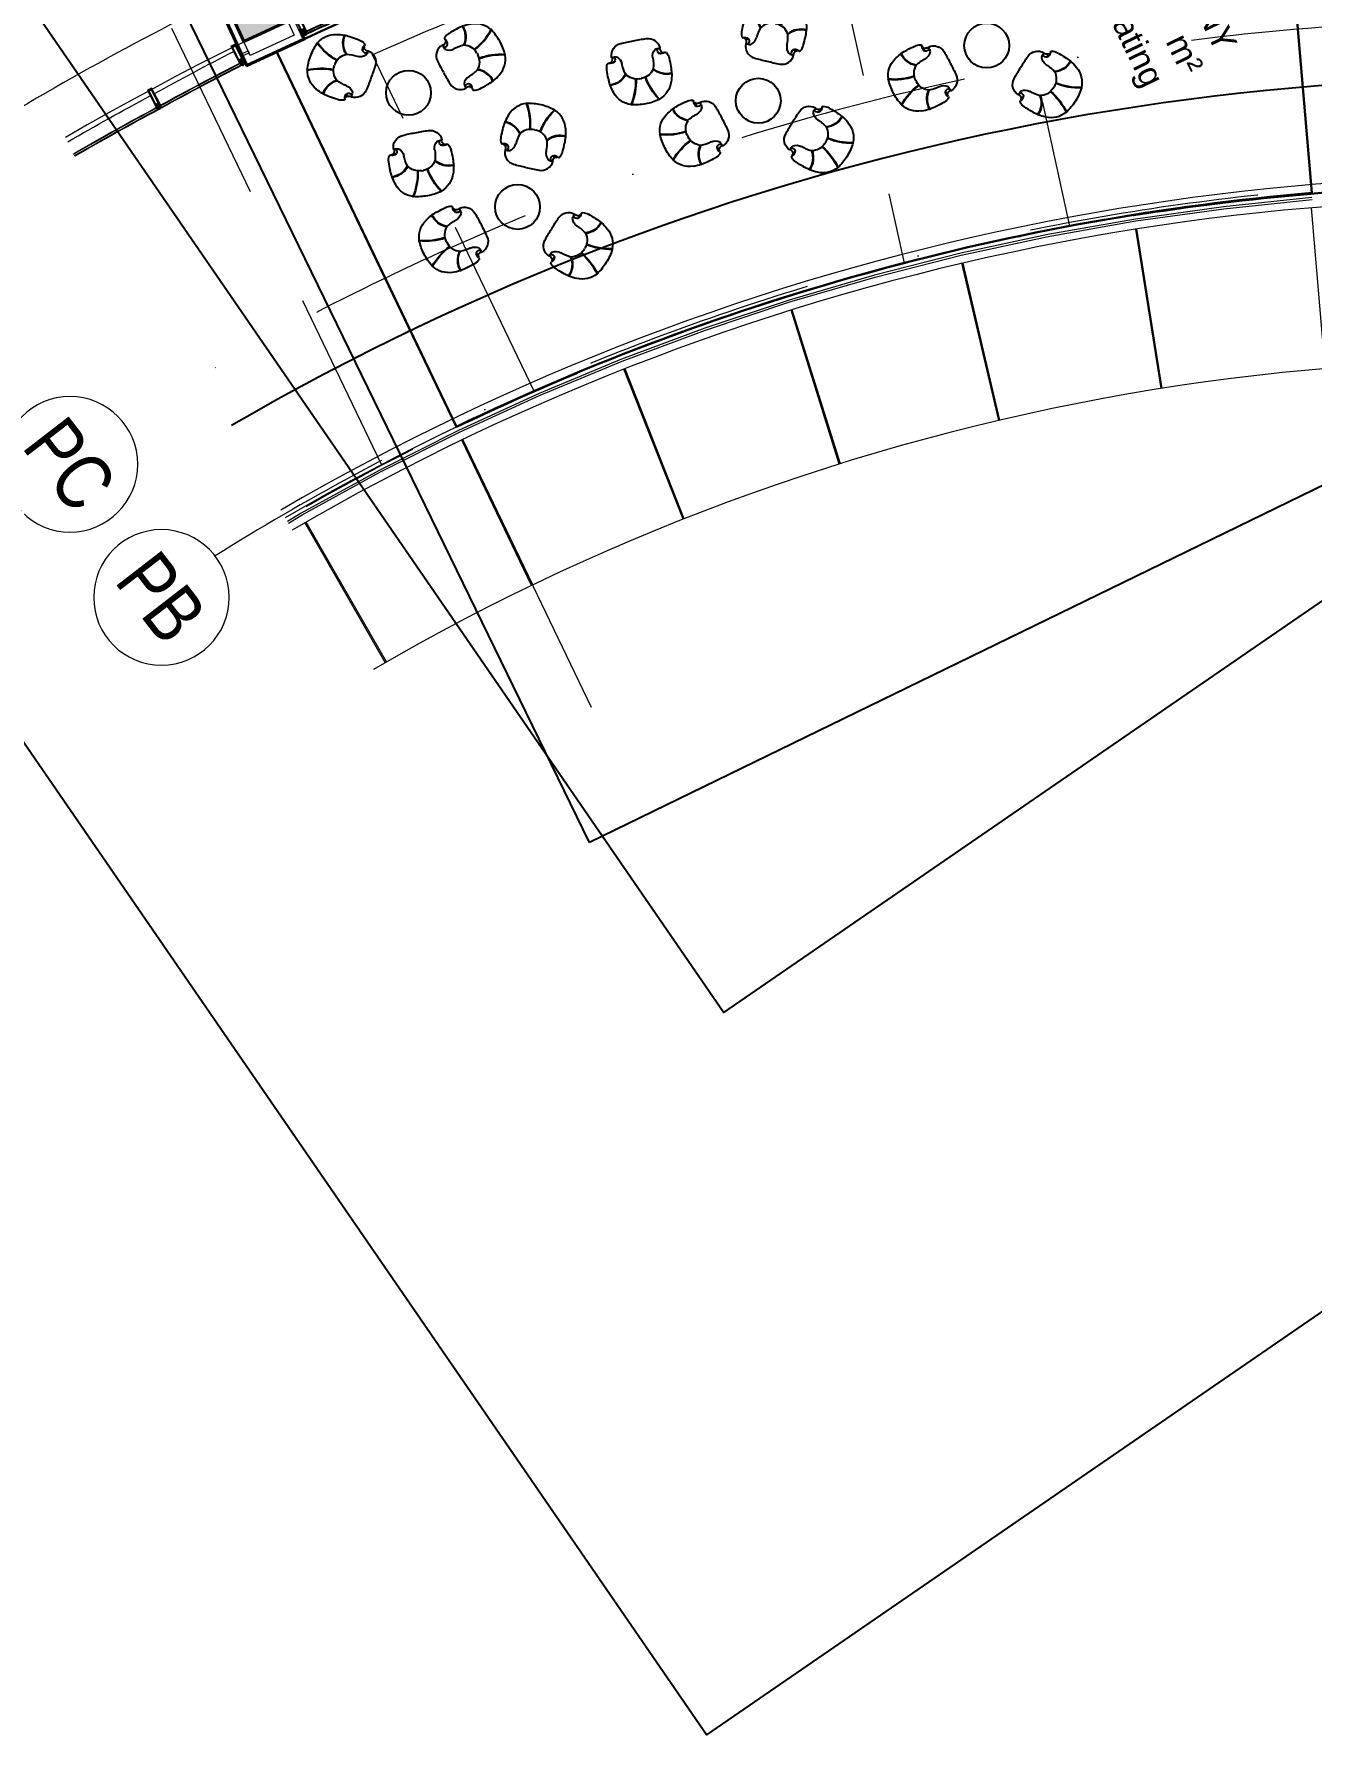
# Model space of a CAD drawing. Header units: millimetres. Extents: x 32582 to 41721, y -247935 to -234947.
# Drawn here: x 34557 to 36141, y -241093 to -238984 of the extents above; entities that cross this region are included whole.
import ezdxf
from ezdxf.enums import TextEntityAlignment as Align

# ---------------------------------------------------------------- set-up
doc = ezdxf.new("R2010")
doc.units = ezdxf.units.MM
doc.header["$LTSCALE"] = 300
doc.header["$MEASUREMENT"] = 0
for name, pattern in [('DGN Style 2', [4.165224, 2.499135, -1.66609]), ('DGN Style 4', [1.902655, 0.950733, -0.475367, 0.001188, -0.475367]), ('TDME_Fave_column_LGM$0$HIDDENX2', [0.75, 0.5, -0.25]), ('TDME_Fave_GRID$0$DGN Style 7', [8.330448, 3.748702, -1.66609, 1.249567, -1.66609])]:
    doc.linetypes.add(name, pattern=pattern)
for name, color, linetype in [('1', 1, 'Continuous'), ('I-FUR-LOOSE', 2, 'Continuous'), ('I-FURNITURE', 2, 'Continuous')]:
    doc.layers.add(name, color=color, linetype=linetype)
for name, color, linetype, lineweight in [('A-_ANOTREV3_--', 2, 'Continuous', 30), ('A-_FNSH----_H-', 8, 'Continuous', 0), ('G-GRID_A', 1, 'DGN Style 4', 0), ('MINORTEXT', 1, 'Continuous', 13), ('STRUCTURES', 3, 'DGN Style 2', 0), ('TDME_Fave_Bldg_Envlp_Zone C_L3$0$A-_CLAD----_E-', 1, 'Continuous', 13), ('TDME_Fave_Bldg_Envlp_Zone C_L3$0$A-_CURTAINWALL', 1, 'Continuous', 18), ('TDME_Fave_Bldg_Envlp_Zone C_L3$0$A-_MULLION', 2, 'Continuous', 18), ('TDME_Fave_Bldg_Envlp_Zone C_L3$0$A-_RALG----_E-', 9, 'Continuous', 0), ('TDME_Fave_Bldg_Envlp_Zone C_L3$0$A-_ROOF----_E-', 3, 'Continuous', 13), ('TDME_Fave_Bldg_Envlp_Zone C_L3$0$A-_WIND----_E-', 4, 'Continuous', 13), ('TDME_Fave_column_L3$0$A-_CONC----_E-', 3, 'Continuous', 40), ('TDME_Fave_column_L3$0$A-_SLABEDGE_E-', 2, 'Continuous', 13), ('TDME_Fave_column_LGM$0$A-_SLABEDGE_E-', 2, 'Continuous', 13), ('TDME_Fave_GRID$0$A-_ANOTGRID_E-', 8, 'TDME_Fave_GRID$0$DGN Style 7', 13)]:
    doc.layers.add(name, color=color, linetype=linetype, lineweight=lineweight)
doc.layers.add('LEASE LINE', color=7, linetype='DGN Style 4', lineweight=30, true_color=0xf60929)
doc.styles.add('MINORTEXT', font='arial.ttf', dxfattribs={"height": 0.36})
doc.styles.add('TDME_Fave_GRID$0$Arial', font='arial.ttf', dxfattribs={"width": 0.8, "height": 2.5})

# ---------------------------------------------------------------- blocks, each defined once
blk = doc.blocks.new('TDME_Fave_Bldg_Envlp_Zone C_L3$0$A-End_Mullion')
at = {"layer": 'TDME_Fave_Bldg_Envlp_Zone C_L3$0$A-_MULLION'}
for p, q in [((-32172, -243472), (-32193, -243472)), ((-32180, -243411), (-32180, -243410)), ((-32180, -243410), (-32169, -243410)), ((-32180, -243464), (-32180, -243411)), ((-32166, -243464), (-32180, -243464)), ((-32169, -243410), (-32168, -243411)), ((-32168, -243411), (-32168, -243412)), ((-32168, -243412), (-32168, -243439))]:
    blk.add_line(p, q, dxfattribs=at)
for points in [[(-32143, -243422), (-32144, -243422), (-32144, -243419), (-32139, -243419), (-32139, -243419), (-32139, -243419), (-32134, -243419), (-32134, -243422), (-32136, -243422), (-32136, -243422), (-32135, -243423), (-32133, -243423), (-32133, -243200), (-32133, -243198), (-32134, -243198), (-32191, -243198), (-32192, -243199), (-32193, -243200), (-32193, -243472)], [(-32190, -243204), (-32136, -243204), (-32136, -243408), (-32137, -243408)], [(-32190, -243408), (-32190, -243204)], [(-32188, -243416), (-32188, -243409), (-32188, -243408), (-32190, -243408), (-32190, -243408)], [(-32187, -243417), (-32188, -243416)], [(-32186, -243417), (-32187, -243417)], [(-32185, -243409), (-32185, -243416), (-32186, -243417)], [(-32184, -243408), (-32185, -243408)], [(-32185, -243408), (-32185, -243409)], [(-32137, -243408), (-32138, -243409), (-32138, -243416), (-32139, -243417), (-32139, -243417), (-32140, -243416), (-32140, -243409), (-32141, -243408), (-32142, -243408), (-32184, -243408)], [(-32168, -243439), (-32166, -243439), (-32165, -243439), (-32165, -243437), (-32165, -243435), (-32165, -243434), (-32165, -243433), (-32165, -243433), (-32165, -243432), (-32165, -243432), (-32165, -243430), (-32165, -243430), (-32164, -243429), (-32164, -243428), (-32163, -243427), (-32162, -243428), (-32161, -243429), (-32161, -243430), (-32161, -243430), (-32161, -243432), (-32161, -243432), (-32160, -243433), (-32161, -243433), (-32161, -243434), (-32161, -243435), (-32161, -243437), (-32161, -243439), (-32160, -243439), (-32158, -243439), (-32158, -243453), (-32158, -243454), (-32159, -243456), (-32159, -243457), (-32159, -243457), (-32158, -243457), (-32158, -243457), (-32158, -243457), (-32158, -243463), (-32159, -243464), (-32160, -243464), (-32160, -243462), (-32159, -243462), (-32159, -243462), (-32159, -243459), (-32159, -243458), (-32162, -243455), (-32163, -243455), (-32163, -243455), (-32166, -243458), (-32167, -243459), (-32167, -243462), (-32166, -243462), (-32165, -243462), (-32166, -243464), (-32166, -243464), (-32168, -243464), (-32168, -243463), (-32168, -243457), (-32167, -243457), (-32167, -243457), (-32167, -243457), (-32167, -243456), (-32168, -243454), (-32168, -243453), (-32168, -243439)], [(-32168, -243439), (-32167, -243439), (-32166, -243439), (-32165, -243438), (-32165, -243437)], [(-32159, -243441), (-32160, -243441), (-32161, -243441), (-32161, -243440), (-32162, -243440), (-32163, -243440), (-32163, -243440), (-32164, -243440), (-32165, -243441), (-32166, -243441), (-32166, -243441), (-32166, -243452), (-32165, -243453), (-32165, -243454), (-32165, -243455), (-32165, -243455), (-32164, -243454), (-32163, -243454), (-32162, -243454), (-32161, -243455), (-32161, -243455), (-32160, -243454), (-32160, -243453), (-32159, -243452), (-32159, -243441)], [(-32165, -243424), (-32165, -243423), (-32164, -243421), (-32163, -243421), (-32162, -243421), (-32161, -243423), (-32161, -243425), (-32160, -243426), (-32161, -243426), (-32161, -243427), (-32160, -243427)], [(-32165, -243425), (-32165, -243424)], [(-32165, -243426), (-32165, -243425), (-32165, -243425)], [(-32165, -243427), (-32165, -243426)], [(-32165, -243426), (-32165, -243426)], [(-32165, -243428), (-32165, -243427)], [(-32165, -243430), (-32165, -243429), (-32165, -243428)], [(-32165, -243428), (-32165, -243428)], [(-32165, -243432), (-32165, -243430), (-32165, -243430)], [(-32165, -243430), (-32165, -243430)], [(-32165, -243433), (-32165, -243432), (-32165, -243432)], [(-32165, -243432), (-32165, -243432)], [(-32165, -243434), (-32165, -243433)], [(-32165, -243435), (-32165, -243434), (-32165, -243434)], [(-32165, -243437), (-32165, -243436), (-32165, -243435)], [(-32165, -243435), (-32165, -243435)], [(-32165, -243437), (-32165, -243437)], [(-32161, -243437), (-32161, -243435), (-32161, -243434), (-32161, -243432), (-32161, -243430), (-32162, -243430), (-32162, -243429), (-32163, -243428), (-32163, -243429), (-32164, -243430), (-32164, -243430), (-32164, -243432), (-32164, -243434), (-32164, -243435), (-32164, -243437), (-32164, -243438), (-32163, -243439), (-32162, -243438), (-32161, -243437)], [(-32160, -243427), (-32161, -243428), (-32161, -243429), (-32160, -243429), (-32161, -243429), (-32161, -243431), (-32160, -243431), (-32161, -243431), (-32161, -243432), (-32160, -243433), (-32161, -243433), (-32161, -243434), (-32160, -243435), (-32161, -243435), (-32161, -243436), (-32160, -243436), (-32161, -243437), (-32161, -243438), (-32160, -243438), (-32159, -243439), (-32158, -243439)], [(-32158, -243412), (-32157, -243410), (-32156, -243410), (-32146, -243410), (-32145, -243411), (-32145, -243423)], [(-32158, -243439), (-32158, -243412)], [(-32158, -243439), (-32158, -243439)], [(-32135, -243423), (-32133, -243423), (-32133, -243432), (-32133, -243433), (-32132, -243434), (-32131, -243435), (-32130, -243435), (-32129, -243435), (-32129, -243435), (-32128, -243435), (-32127, -243436), (-32128, -243436), (-32129, -243436), (-32130, -243436), (-32131, -243436), (-32131, -243436), (-32132, -243435), (-32133, -243435), (-32134, -243435), (-32135, -243434), (-32135, -243434), (-32136, -243434), (-32137, -243435), (-32138, -243436), (-32139, -243436), (-32140, -243436), (-32141, -243435), (-32142, -243435), (-32142, -243433), (-32143, -243433), (-32144, -243433), (-32146, -243436), (-32147, -243436), (-32147, -243436), (-32146, -243434), (-32146, -243433), (-32145, -243433), (-32145, -243432), (-32145, -243432), (-32145, -243423), (-32143, -243423), (-32143, -243423), (-32142, -243423), (-32142, -243423), (-32142, -243421), (-32143, -243421), (-32143, -243421), (-32143, -243421), (-32142, -243420), (-32141, -243419), (-32140, -243420), (-32138, -243420), (-32137, -243419), (-32136, -243420), (-32135, -243421), (-32135, -243421), (-32135, -243421), (-32136, -243421), (-32136, -243423), (-32136, -243423), (-32135, -243423), (-32135, -243423)], [(-32145, -243423), (-32145, -243423), (-32143, -243423), (-32143, -243422)], [(-32143, -243422), (-32143, -243422)], [(-32139, -243447), (-32138, -243447)], [(-32139, -243447), (-32138, -243447)], [(-32139, -243447), (-32139, -243447)], [(-32139, -243460), (-32138, -243460)], [(-32139, -243460), (-32138, -243460)], [(-32139, -243460), (-32139, -243460)]]:
    blk.add_lwpolyline(points, dxfattribs=at)
for points in [[(-32182, -243397), (-32182, -243211, -0.414214), (-32181, -243210), (-32138, -243210), (-32138, -243205), (-32181, -243205, 0.414214), (-32187, -243211), (-32187, -243397, 0.414214), (-32181, -243403), (-32138, -243403), (-32138, -243398), (-32181, -243398, -0.414214)], [(-32181, -243211), (-32144, -243211, -0.414214), (-32138, -243217), (-32138, -243391, -0.414214), (-32144, -243397), (-32181, -243397), (-32181, -243392), (-32144, -243392, 0.414214), (-32143, -243391), (-32143, -243217, 0.414214), (-32144, -243216), (-32181, -243216)], [(-32148, -243444), (-32138, -243444), (-32138, -243464), (-32148, -243464, 0.05)]]:
    blk.add_lwpolyline(points, format="xyb", close=True, dxfattribs=at)
blk.add_lwpolyline([(-32138, -243463, -0.414214), (-32138, -243463), (-32143, -243463, -0.362233), (-32143, -243463, 0.212538), (-32144, -243461, -0.260236), (-32144, -243461), (-32144, -243446, -0.260236), (-32144, -243446, 0.212538), (-32143, -243444, -0.362233), (-32143, -243444), (-32138, -243444, -0.414214), (-32138, -243444)], format="xyb", dxfattribs=at)
blk.add_circle((-32163, -243472), 8.75, dxfattribs=at)
blk = doc.blocks.new('TDME_Fave_Bldg_Envlp_Zone C_L3$0$A-Cen-Mullion')
at = {"layer": 'TDME_Fave_Bldg_Envlp_Zone C_L3$0$A-_MULLION'}
h = blk.add_hatch(dxfattribs=at)
h.set_pattern_fill('DOTS', color=256, scale=10, angle=90, style=0)
h.set_pattern_definition([(90, (-41702.71323, -245354.2657), (-0.625, 0.3125), [0, -0.625])])
edge = h.paths.add_edge_path()
edge.add_arc((-30255, -243348), 2184, 182.9184, 183.05, ccw=False)
edge.add_line((-32435, -243459), (-32436, -243460))
edge.add_arc((-32444, -243452), 11, 269.1214, 313.0323, ccw=False)
edge.add_line((-32444, -243463), (-32447, -243463))
edge.add_line((-32447, -243463), (-32451, -243463))
edge.add_arc((-32451, -243452), 11, 231.0518, 270.5639, ccw=False)
edge.add_line((-32458, -243460), (-32459, -243459))
edge.add_arc((-21919, -244034), 10556, 176.8779, 176.9051)
edge.add_line((-32459, -243464), (-32460, -243472))
edge.add_arc((-32447, -243261), 211, 266.6553, 273.437)
edge.add_line((-32435, -243472), (-32435, -243464))
for p, q in [((-32473, -243463), (-32478, -243463)), ((-32472, -243444), (-32477, -243444)), ((-32474, -243462), (-32476, -243462)), ((-32473, -243445), (-32475, -243445)), ((-32472, -243447), (-32473, -243460)), ((-32422, -243406), (-32472, -243404)), ((-32472, -243406), (-32422, -243404)), ((-32471, -243461), (-32470, -243446)), ((-32470, -243446), (-32471, -243461)), ((-32471, -243450), (-32459, -243450)), ((-32471, -243451), (-32459, -243451)), ((-32471, -243457), (-32459, -243457)), ((-32471, -243458), (-32459, -243458)), ((-32462, -243452), (-32452, -243452)), ((-32452, -243455), (-32462, -243455)), ((-32460, -243472), (-32459, -243464)), ((-32459, -243451), (-32459, -243450)), ((-32459, -243458), (-32459, -243457)), ((-32449, -243452), (-32453, -243455)), ((-32442, -243455), (-32453, -243455)), ((-32453, -243456), (-32453, -243455)), ((-32442, -243456), (-32453, -243456)), ((-32452, -243448), (-32442, -243440)), ((-32452, -243440), (-32442, -243448)), ((-32452, -243448), (-32450, -243448)), ((-32452, -243448), (-32450, -243448)), ((-32452, -243461), (-32452, -243449)), ((-32452, -243452), (-32452, -243449)), ((-32450, -243453), (-32452, -243456)), ((-32450, -243453), (-32452, -243456)), ((-32452, -243461), (-32452, -243455)), ((-32452, -243456), (-32442, -243456)), ((-32442, -243456), (-32452, -243456)), ((-32450, -243461), (-32452, -243461)), ((-32450, -243461), (-32452, -243461)), ((-32450, -243453), (-32450, -243448)), ((-32450, -243453), (-32450, -243448)), ((-32444, -243453), (-32450, -243453)), ((-32450, -243453), (-32444, -243453)), ((-32450, -243460), (-32450, -243456)), ((-32450, -243460), (-32450, -243456)), ((-32449, -243460), (-32450, -243460)), ((-32449, -243460), (-32450, -243460)), ((-32450, -243461), (-32449, -243461)), ((-32450, -243461), (-32449, -243461)), ((-32449, -243452), (-32449, -243428)), ((-32449, -243443), (-32446, -243443)), ((-32446, -243443), (-32449, -243443)), ((-32449, -243448), (-32449, -243444)), ((-32449, -243444), (-32449, -243448)), ((-32445, -243452), (-32449, -243452)), ((-32449, -243461), (-32449, -243460)), ((-32449, -243461), (-32449, -243460)), ((-32447, -243458), (-32447, -243421)), ((-32445, -243452), (-32445, -243428)), ((-32445, -243444), (-32445, -243448)), ((-32445, -243448), (-32445, -243444)), ((-32443, -243448), (-32445, -243448)), ((-32443, -243448), (-32445, -243448)), ((-32445, -243452), (-32442, -243455)), ((-32445, -243460), (-32444, -243460)), ((-32445, -243461), (-32445, -243460)), ((-32445, -243460), (-32444, -243460)), ((-32445, -243461), (-32445, -243460)), ((-32445, -243461), (-32443, -243461)), ((-32445, -243461), (-32445, -243461)), ((-32445, -243461), (-32443, -243461)), ((-32445, -243461), (-32445, -243461)), ((-32444, -243453), (-32444, -243448)), ((-32444, -243453), (-32444, -243448)), ((-32444, -243453), (-32442, -243456)), ((-32444, -243453), (-32442, -243456)), ((-32444, -243460), (-32444, -243456)), ((-32444, -243460), (-32444, -243456)), ((-32442, -243452), (-32442, -243449)), ((-32442, -243461), (-32442, -243449)), ((-32433, -243452), (-32442, -243452)), ((-32442, -243461), (-32442, -243455)), ((-32442, -243455), (-32433, -243455)), ((-32442, -243456), (-32442, -243455)), ((-32424, -243450), (-32436, -243450)), ((-32436, -243451), (-32436, -243450)), ((-32424, -243451), (-32436, -243451)), ((-32424, -243457), (-32435, -243457)), ((-32435, -243458), (-32435, -243457)), ((-32423, -243458), (-32435, -243458)), ((-32435, -243472), (-32435, -243464)), ((-32423, -243461), (-32424, -243446)), ((-32424, -243446), (-32423, -243461)), ((-32423, -243444), (-32418, -243444)), ((-32423, -243447), (-32422, -243460)), ((-32421, -243445), (-32419, -243445)), ((-32421, -243462), (-32418, -243462)), ((-32421, -243463), (-32417, -243463))]:
    blk.add_line(p, q, dxfattribs=at)
for points in [[(-32427, -243422), (-32428, -243422), (-32428, -243419), (-32424, -243419), (-32423, -243419), (-32423, -243419), (-32419, -243419), (-32419, -243422), (-32420, -243422), (-32420, -243422), (-32419, -243423), (-32417, -243423), (-32417, -243200), (-32418, -243198), (-32419, -243198), (-32476, -243198), (-32477, -243199), (-32477, -243200), (-32477, -243423)], [(-32474, -243408), (-32474, -243204)], [(-32474, -243204), (-32420, -243204), (-32420, -243408), (-32422, -243408)], [(-32478, -243463), (-32477, -243443)], [(-32477, -243423), (-32475, -243423)], [(-32476, -243422), (-32476, -243419), (-32471, -243419)], [(-32475, -243423), (-32475, -243422), (-32475, -243422), (-32476, -243422)], [(-32476, -243462), (-32475, -243445)], [(-32472, -243416), (-32472, -243409), (-32473, -243408), (-32474, -243408), (-32474, -243408)], [(-32472, -243417), (-32472, -243416)], [(-32471, -243417), (-32472, -243417)], [(-32470, -243409), (-32470, -243416), (-32471, -243417)], [(-32471, -243419), (-32471, -243419), (-32471, -243419), (-32466, -243419)], [(-32469, -243408), (-32470, -243409)], [(-32468, -243408), (-32469, -243408)], [(-32422, -243408), (-32422, -243409), (-32422, -243416), (-32423, -243417), (-32424, -243417), (-32425, -243416), (-32425, -243409), (-32425, -243408), (-32426, -243408), (-32468, -243408)], [(-32466, -243419), (-32466, -243422), (-32468, -243422)], [(-32468, -243422), (-32468, -243422), (-32467, -243423), (-32465, -243423)], [(-32465, -243423), (-32465, -243423), (-32465, -243411), (-32464, -243410), (-32454, -243410), (-32453, -243411), (-32452, -243412), (-32452, -243440)], [(-32452, -243440), (-32452, -243440), (-32451, -243440), (-32450, -243439), (-32450, -243438)], [(-32450, -243426), (-32449, -243425)], [(-32449, -243427), (-32449, -243426), (-32450, -243426)], [(-32449, -243428), (-32450, -243427)], [(-32450, -243427), (-32449, -243427)], [(-32449, -243431), (-32449, -243429), (-32450, -243429)], [(-32450, -243429), (-32449, -243429)], [(-32449, -243432), (-32449, -243431), (-32450, -243431)], [(-32450, -243431), (-32449, -243431)], [(-32450, -243433), (-32449, -243432)], [(-32449, -243434), (-32449, -243433), (-32450, -243433)], [(-32450, -243435), (-32449, -243434)], [(-32449, -243436), (-32449, -243435), (-32450, -243435)], [(-32449, -243438), (-32449, -243437), (-32450, -243436)], [(-32450, -243436), (-32449, -243436)], [(-32450, -243438), (-32449, -243438)], [(-32449, -243425), (-32449, -243424), (-32448, -243422), (-32447, -243422), (-32446, -243422), (-32445, -243424), (-32445, -243426), (-32445, -243426), (-32445, -243427), (-32445, -243428), (-32445, -243428)], [(-32449, -243429), (-32449, -243428)], [(-32445, -243428), (-32445, -243429), (-32445, -243430), (-32445, -243430), (-32445, -243430), (-32445, -243432), (-32445, -243432), (-32445, -243432), (-32445, -243433), (-32445, -243434), (-32445, -243434), (-32445, -243435), (-32445, -243435), (-32445, -243436), (-32445, -243437), (-32445, -243437), (-32445, -243438), (-32445, -243439), (-32445, -243439), (-32444, -243440), (-32443, -243440)], [(-32443, -243440), (-32442, -243440)], [(-32442, -243412), (-32442, -243410), (-32441, -243410), (-32430, -243410), (-32430, -243411), (-32430, -243423)], [(-32442, -243440), (-32442, -243412)], [(-32430, -243423), (-32429, -243423), (-32428, -243423), (-32427, -243422)], [(-32427, -243422), (-32427, -243422)], [(-32418, -243462), (-32419, -243445)], [(-32417, -243463), (-32418, -243443)]]:
    blk.add_lwpolyline(points, dxfattribs=at)
for points in [[(-32422, -243216), (-32472, -243216), (-32472, -243208), (-32422, -243208)], [(-32470, -243396), (-32464, -243396), (-32464, -243216), (-32470, -243216)], [(-32424, -243396), (-32430, -243396), (-32430, -243216), (-32424, -243216)], [(-32422, -243404), (-32472, -243404), (-32472, -243396), (-32422, -243396)], [(-32422, -243406), (-32472, -243406), (-32472, -243404), (-32422, -243404)], [(-32452, -243448), (-32442, -243448), (-32442, -243440), (-32452, -243440)]]:
    blk.add_lwpolyline(points, close=True, dxfattribs=at)
for points in [[(-32477, -243430, -0.27921), (-32480, -243434, 0.611383), (-32480, -243434, 0.285957), (-32475, -243432, -0.453312), (-32475, -243432, 0.272612), (-32472, -243434, 0.207627), (-32469, -243433, -0.464111), (-32468, -243433, 0.250578), (-32460, -243436, 0.414421), (-32461, -243436, -0.314614), (-32465, -243431), (-32465, -243423), (-32467, -243423), (-32467, -243423, -0.493119), (-32468, -243423), (-32468, -243421), (-32467, -243421), (-32467, -243421), (-32468, -243420), (-32469, -243419), (-32473, -243419), (-32474, -243420), (-32475, -243421), (-32475, -243421), (-32474, -243421), (-32474, -243423, -0.493119), (-32475, -243423), (-32475, -243423), (-32477, -243423), (-32477, -243430)], [(-32417, -243430, 0.27921), (-32415, -243434, -0.611383), (-32415, -243434, -0.285957), (-32419, -243432, 0.453312), (-32420, -243432, -0.272612), (-32423, -243434, -0.207627), (-32426, -243433, 0.464111), (-32427, -243433, -0.250578), (-32434, -243436, -0.414421), (-32434, -243436, 0.314614), (-32430, -243431), (-32430, -243423), (-32428, -243423), (-32427, -243423, 0.493119), (-32427, -243423), (-32427, -243421), (-32428, -243421), (-32428, -243421), (-32426, -243420), (-32426, -243419), (-32421, -243419), (-32421, -243420), (-32419, -243421), (-32419, -243421), (-32420, -243421), (-32420, -243423, 0.493119), (-32420, -243423), (-32419, -243423), (-32417, -243423), (-32417, -243430)]]:
    blk.add_lwpolyline(points, format="xyb", dxfattribs=at)
for points in [[(-32470, -243420, -0.414214), (-32469, -243421), (-32469, -243423, -0.414214), (-32470, -243423), (-32473, -243423, -0.414214), (-32473, -243423), (-32473, -243421, -0.414214), (-32473, -243420)], [(-32425, -243420, 0.414214), (-32425, -243421), (-32425, -243423, 0.414214), (-32425, -243423), (-32422, -243423, 0.414214), (-32421, -243423), (-32421, -243421, 0.414214), (-32422, -243420)]]:
    blk.add_lwpolyline(points, format="xyb", close=True, dxfattribs=at)
for points, elevation in [([(-32435, -243464, -0.000574), (-32435, -243459), (-32436, -243460, -0.193977), (-32444, -243463), (-32447, -243463), (-32451, -243463, -0.174133), (-32458, -243460), (-32459, -243459, 0.000119), (-32459, -243464), (-32460, -243472, 0.029599), (-32435, -243472)], 0), ([(-32448, -243458), (-32448, -243460, 0.414214), (-32447, -243461, 0.414214), (-32446, -243460), (-32446, -243458), (-32446, -243458, 0.414214), (-32447, -243457, 0.414214)], 3)]:
    blk.add_lwpolyline(points, format="xyb", close=True, dxfattribs=dict(at, elevation=elevation))
at = {"layer": 'TDME_Fave_Bldg_Envlp_Zone C_L3$0$A-_MULLION', "elevation": 3}
for points in [[(-32447, -243456, 0.311483), (-32449, -243457), (-32450, -243459), (-32449, -243459), (-32449, -243461), (-32451, -243461), (-32451, -243461, -0.195137), (-32459, -243459), (-32459, -243459, 0.559545), (-32459, -243459), (-32459, -243459, 0.221324), (-32451, -243463), (-32451, -243463), (-32447, -243463)], [(-32447, -243463), (-32444, -243463, 0.221324), (-32435, -243459, 0.559545), (-32435, -243459, -0.195137), (-32444, -243461), (-32445, -243461), (-32445, -243459), (-32445, -243459), (-32446, -243457, 0.311483), (-32447, -243456)]]:
    blk.add_lwpolyline(points, format="xyb", dxfattribs=at)
at = {"layer": 'TDME_Fave_Bldg_Envlp_Zone C_L3$0$A-_MULLION', "elevation": 1}
for points in [[(-32442, -243440), (-32444, -243440), (-32445, -243439), (-32445, -243438), (-32445, -243436), (-32445, -243435), (-32445, -243434), (-32445, -243434), (-32445, -243433), (-32445, -243433), (-32445, -243431), (-32445, -243431), (-32446, -243430), (-32446, -243429), (-32447, -243428), (-32448, -243429), (-32449, -243430), (-32449, -243431), (-32449, -243431), (-32449, -243433), (-32449, -243433), (-32450, -243434), (-32449, -243434), (-32449, -243435), (-32449, -243436), (-32449, -243438), (-32450, -243440), (-32450, -243440), (-32452, -243440), (-32452, -243450), (-32452, -243451), (-32451, -243453), (-32451, -243454), (-32451, -243454), (-32452, -243454), (-32452, -243454), (-32452, -243454), (-32452, -243460), (-32451, -243461), (-32450, -243461), (-32450, -243459), (-32451, -243459), (-32451, -243459), (-32451, -243456), (-32451, -243455), (-32448, -243452), (-32447, -243452), (-32447, -243452), (-32444, -243455), (-32444, -243456), (-32444, -243459), (-32444, -243459), (-32445, -243459), (-32444, -243461), (-32444, -243461), (-32443, -243461), (-32442, -243460), (-32442, -243454), (-32443, -243454), (-32443, -243454), (-32443, -243454), (-32443, -243453), (-32442, -243451), (-32442, -243450), (-32442, -243440)], [(-32451, -243442), (-32450, -243442), (-32449, -243442), (-32449, -243441), (-32448, -243441), (-32447, -243441), (-32447, -243441), (-32446, -243441), (-32445, -243442), (-32444, -243442), (-32444, -243442), (-32444, -243449), (-32445, -243450), (-32445, -243451), (-32445, -243452), (-32445, -243452), (-32446, -243451), (-32447, -243451), (-32448, -243451), (-32449, -243452), (-32450, -243452), (-32450, -243451), (-32450, -243450), (-32451, -243449), (-32451, -243442)]]:
    blk.add_lwpolyline(points, dxfattribs=at)
blk.add_lwpolyline([(-32449, -243438), (-32449, -243436), (-32449, -243435), (-32449, -243433), (-32449, -243431), (-32448, -243431), (-32448, -243430), (-32447, -243429), (-32447, -243430), (-32446, -243431), (-32446, -243431), (-32446, -243433), (-32446, -243435), (-32446, -243436), (-32446, -243438), (-32446, -243439), (-32447, -243440), (-32448, -243439)], close=True, dxfattribs=at)
at = {"layer": 'TDME_Fave_Bldg_Envlp_Zone C_L3$0$A-_MULLION'}
for centre in [(-32471, -243428), (-32423, -243428)]:
    blk.add_circle(centre, 2.75, dxfattribs=at)
for centre, radius, start, end in [((-32478, -243463), 0.2, 177.0059, 267.0059), ((-32477, -243444), 0.2, 87.0059, 177.0059), ((-32470, -243464), 4.5, 128.4627, 152.3815), ((-32469, -243444), 4.5, 201.6303, 225.5491), ((-32470, -243464), 3, 118.6583, 166.6542), ((-32473, -243463), 0.2, 267.0059, 346.6542), ((-32469, -243444), 3, 187.3576, 235.3535), ((-32472, -243444), 0.2, 7.3576, 87.0059), ((-32471, -243461), 0.2, 298.6583, 357.0059), ((-32471, -243446), 0.2, 357.0059, 55.3535), ((-32464, -243454), 2.5, 36.8699, 323.1301), ((-32442, -243462), 17.4, 167.0737, 186.9381), ((-32452, -243449), 0.5, 90, 180), ((-32452, -243449), 0.5, 90, 180), ((-32452, -243461), 0.5, 180, 270), ((-32452, -243461), 0.5, 180, 270), ((-32450, -243448), 0.5, 270, 360), ((-32450, -243448), 0.5, 270, 0), ((-32444, -243428), 4.79, 126.104, 180), ((-32449, -243444), 0.5, 90, 180), ((-32449, -243444), 0.5, 90, 180), ((-32450, -243428), 4.79, 0, 53.896), ((-32446, -243444), 0.5, 360, 90), ((-32446, -243444), 0.5, 0, 90), ((-32445, -243448), 0.5, 180, 270), ((-32445, -243448), 0.5, 180, 270), ((-32443, -243449), 0.5, 360, 90), ((-32443, -243449), 0.5, 0, 90), ((-32443, -243461), 0.5, 270, 360), ((-32443, -243461), 0.5, 270, 0), ((-32452, -243462), 17.4, 353.0619, 12.9263), ((-32431, -243454), 2.5, 216.8699, 143.1301), ((-32426, -243444), 3, 304.6465, 352.6424), ((-32424, -243446), 0.2, 124.6465, 182.9941), ((-32423, -243444), 0.2, 92.9941, 172.6424), ((-32426, -243444), 4.5, 314.4509, 338.3697), ((-32425, -243464), 3, 13.3458, 61.3417), ((-32423, -243461), 0.2, 182.9941, 241.3417), ((-32425, -243464), 4.5, 27.6185, 51.5373), ((-32422, -243463), 0.2, 193.3458, 272.9941), ((-32418, -243444), 0.2, 2.9941, 92.9941), ((-32417, -243463), 0.2, 272.9941, 2.9941)]:
    blk.add_arc(centre, radius, start, end, dxfattribs=at)
blk.add_open_spline([(-32445, -243425), (-32445, -243425), (-32446, -243426), (-32448, -243426), (-32449, -243426), (-32450, -243426)], degree=3, knots=[1.120381, 1.120381, 1.120381, 1.120381, 1.149335, 4.287911, 5.517478, 5.517478, 5.517478, 5.517478], dxfattribs=at)
for points in [[(-32449, -243426), (-32449, -243426), (-32449, -243426), (-32450, -243426)], [(-32449, -243428), (-32449, -243428), (-32450, -243428), (-32450, -243428)], [(-32449, -243430), (-32449, -243430), (-32450, -243430), (-32450, -243429)], [(-32449, -243431), (-32449, -243431), (-32450, -243431), (-32450, -243431)], [(-32449, -243433), (-32449, -243433), (-32450, -243433), (-32450, -243433)], [(-32449, -243435), (-32449, -243435), (-32450, -243435), (-32450, -243435)], [(-32449, -243437), (-32449, -243437), (-32450, -243437), (-32450, -243437)], [(-32449, -243439), (-32449, -243439), (-32450, -243439), (-32450, -243439)], [(-32449, -243441), (-32449, -243440), (-32450, -243440), (-32450, -243440)], [(-32449, -243442), (-32449, -243442), (-32450, -243442), (-32450, -243442)], [(-32449, -243444), (-32449, -243444), (-32450, -243444), (-32450, -243444)], [(-32449, -243446), (-32449, -243446), (-32450, -243446), (-32450, -243446)], [(-32449, -243448), (-32449, -243448), (-32450, -243448), (-32450, -243448)], [(-32449, -243450), (-32449, -243450), (-32450, -243449), (-32450, -243449)], [(-32449, -243451), (-32449, -243451), (-32450, -243451), (-32450, -243451)], [(-32445, -243425), (-32445, -243425), (-32446, -243425), (-32446, -243425)], [(-32445, -243427), (-32445, -243427), (-32445, -243427), (-32445, -243426)], [(-32444, -243429), (-32445, -243428), (-32445, -243428), (-32445, -243428)], [(-32444, -243430), (-32445, -243430), (-32445, -243430), (-32445, -243430)], [(-32444, -243432), (-32445, -243432), (-32445, -243432), (-32445, -243432)], [(-32444, -243434), (-32445, -243434), (-32445, -243434), (-32445, -243434)], [(-32444, -243436), (-32445, -243436), (-32445, -243436), (-32445, -243436)], [(-32444, -243438), (-32445, -243438), (-32445, -243437), (-32445, -243437)], [(-32444, -243439), (-32445, -243439), (-32445, -243439), (-32445, -243439)], [(-32444, -243441), (-32445, -243441), (-32445, -243441), (-32445, -243441)], [(-32444, -243443), (-32445, -243443), (-32445, -243443), (-32445, -243443)], [(-32444, -243445), (-32445, -243445), (-32445, -243445), (-32445, -243445)], [(-32444, -243447), (-32445, -243447), (-32445, -243447), (-32445, -243446)], [(-32444, -243448), (-32445, -243448), (-32445, -243448), (-32445, -243448)], [(-32444, -243450), (-32445, -243450), (-32445, -243450), (-32445, -243450)], [(-32444, -243452), (-32445, -243452), (-32445, -243452), (-32445, -243452)], [(-32444, -243452), (-32445, -243452), (-32445, -243452), (-32445, -243452)]]:
    blk.add_open_spline(points, degree=3, dxfattribs=at)
for points in [[(-32445, -243427), (-32446, -243427), (-32449, -243427), (-32450, -243428)], [(-32444, -243429), (-32446, -243429), (-32449, -243429), (-32450, -243429)], [(-32444, -243430), (-32446, -243431), (-32449, -243431), (-32450, -243431)], [(-32444, -243432), (-32446, -243432), (-32449, -243433), (-32450, -243433)], [(-32444, -243434), (-32446, -243434), (-32449, -243435), (-32450, -243435)], [(-32444, -243436), (-32446, -243436), (-32449, -243436), (-32450, -243437)], [(-32444, -243438), (-32446, -243438), (-32449, -243438), (-32450, -243439)], [(-32444, -243439), (-32446, -243440), (-32449, -243440), (-32450, -243440)], [(-32444, -243441), (-32446, -243441), (-32449, -243442), (-32450, -243442)], [(-32444, -243443), (-32446, -243443), (-32449, -243444), (-32450, -243444)], [(-32444, -243445), (-32446, -243445), (-32449, -243445), (-32450, -243446)], [(-32444, -243447), (-32446, -243447), (-32449, -243447), (-32450, -243448)], [(-32444, -243448), (-32446, -243449), (-32449, -243449), (-32450, -243449)], [(-32444, -243450), (-32446, -243451), (-32449, -243451), (-32450, -243451)]]:
    blk.add_spline(points, degree=3, dxfattribs=at)
blk = doc.blocks.new('TDME_Fave_Bldg_Envlp_Zone C_L3$0$A-curtainwall-L1-1')
at = {"layer": 'TDME_Fave_Bldg_Envlp_Zone C_L3$0$A-_CURTAINWALL'}
blk.add_line((1159, -20, 0), (-1183, 24, 0), dxfattribs=at)
at = {"layer": 'TDME_Fave_Bldg_Envlp_Zone C_L3$0$A-_CURTAINWALL', "elevation": 0}
for points in [[(-3683, 84, 0.008112), (-4837, -32)], [(-2466, 165, 0.008112), (-3623, 89)], [(-1246, 204, 0.008111), (-2406, 168)], [(1166, 160, 0.01645), (-1186, 205)], [(-6107, -203, 0.008113), (-7251, -397)], [(-4897, -39, 0.008115), (-6047, -194)], [(-7310, -408, 0.008113), (-8446, -642)], [(-8505, -655, 0.008118), (-9634, -927)], [(-9692, -942, 0.008011), (-10796, -1248)]]:
    blk.add_lwpolyline(points, format="xyb", dxfattribs=at)
for points in [[(-2444, -6), (-2445, 2, 0.008291), (-3623, -75), (-3622, -83, -0.008291)], [(-1231, 33), (-1231, 41, 0.008291), (-2411, 4), (-2410, -4, -0.008291)], [(-1230, 5), (-1230, 13, 0.008291), (-2409, -24), (-2409, -32, -0.008291)], [(-4864, -208), (-4865, -200, 0.008291), (-6035, -358), (-6034, -366, -0.008291)], [(-3656, -86), (-3656, -78, 0.008291), (-4831, -196), (-4830, -204, -0.008291)], [(-3653, -114), (-3654, -106, 0.008291), (-4828, -224), (-4827, -232, -0.008291)], [(-2443, -34), (-2443, -26, 0.008291), (-3620, -103), (-3620, -111, -0.008291)], [(-6067, -371), (-6068, -363, 0.008291), (-7232, -560), (-7231, -568, -0.008291)], [(-6063, -398), (-6064, -390, 0.008291), (-7227, -588), (-7226, -596, -0.008291)], [(-4861, -236), (-4862, -228, 0.008291), (-6031, -385), (-6029, -393, -0.008291)], [(-7264, -574), (-7266, -567, 0.008291), (-8422, -804), (-8420, -812, -0.008291)], [(-7259, -602), (-7261, -594, 0.008291), (-8416, -831), (-8414, -839, -0.008291)], [(-8454, -819), (-8455, -811, 0.008291), (-9603, -1088), (-9601, -1095, -0.008291)], [(-8448, -846), (-8449, -838, 0.008291), (-9596, -1115), (-9594, -1122, -0.008291)], [(-9634, -1104), (-9636, -1096, 0.008291), (-10774, -1412), (-10771, -1419, -0.008291)], [(-9627, -1131), (-9629, -1123, 0.008291), (-10766, -1438), (-10763, -1446, -0.008291)]]:
    blk.add_lwpolyline(points, format="xyb", close=True, dxfattribs=at)
at = {"layer": 'TDME_Fave_Bldg_Envlp_Zone C_L3$0$A-_CURTAINWALL', "extrusion": (8.70623e-09, -2.32906e-08, 1), "elevation": 0}
blk.add_lwpolyline([(-1119, -1173), (-1149, -1174), (-1183, 24), (-1153, 25)], close=True, dxfattribs=at)
at = {"layer": 'TDME_Fave_Bldg_Envlp_Zone C_L3$0$A-_CURTAINWALL', "extrusion": (-9.60937e-09, -2.29328e-08, 1), "elevation": 0}
blk.add_lwpolyline([(1048, -1213), (1078, -1215), (1159, -20), (1129, -18)], close=True, dxfattribs=at)
at = {"layer": 'TDME_Fave_Bldg_Envlp_Zone C_L3$0$A-_CURTAINWALL', "color": 1, "linetype": 'Continuous', "lineweight": 18, "extrusion": (-0.000104733, -3.01948e-06, 1)}
blk.add_arc((-1175, 1), 1175, 272.7397, 359.9459, dxfattribs=at)
at = {"layer": 'TDME_Fave_Bldg_Envlp_Zone C_L3$0$A-_CURTAINWALL', "color": 1, "linetype": 'Continuous', "lineweight": 18, "extrusion": (0.000104535, -7.10827e-06, 1)}
blk.add_arc((1128, -85, 0), 1131, 176.9582, 265.9121, dxfattribs=at)
at = {"layer": 'TDME_Fave_Bldg_Envlp_Zone C_L3$0$A-_MULLION', "xscale": -1}
for name, p, rotation in [('TDME_Fave_Bldg_Envlp_Zone C_L3$0$A-Cen-Mullion', (-46738, 241561, -1), 2.802432790655925), ('TDME_Fave_Bldg_Envlp_Zone C_L3$0$A-Cen-Mullion', (-37258, 242970, -1), 0.8474656187872398), ('TDME_Fave_Bldg_Envlp_Zone C_L3$0$A-End_Mullion', (-14443, 245050, 0), 356.1226796993363), ('TDME_Fave_Bldg_Envlp_Zone C_L3$0$A-Cen-Mullion', (-75422, 235224, -1), 8.815310217409795), ('TDME_Fave_Bldg_Envlp_Zone C_L3$0$A-Cen-Mullion', (-103392, 225876, -1), 14.85531107948501)]:
    blk.add_blockref(name, p, dxfattribs=dict(at, rotation=rotation))
at = {"layer": 'TDME_Fave_Bldg_Envlp_Zone C_L3$0$A-_MULLION'}
for name, p, rotation in [('TDME_Fave_Bldg_Envlp_Zone C_L3$0$A-Cen-Mullion', (-876, 245359, -1), 6.665291019779743), ('TDME_Fave_Bldg_Envlp_Zone C_L3$0$A-Cen-Mullion', (8607, 245206, -1), 4.733861902148099), ('TDME_Fave_Bldg_Envlp_Zone C_L3$0$A-Cen-Mullion', (-20763, 244646, -1), 10.74673932890202), ('TDME_Fave_Bldg_Envlp_Zone C_L3$0$A-Cen-Mullion', (-30325, 243794, -1), 12.70529188185494), ('TDME_Fave_Bldg_Envlp_Zone C_L3$0$A-End_Mullion', (-53084, 240467, 0), 17.44779535254998)]:
    blk.add_blockref(name, p, dxfattribs=dict(at, rotation=rotation))
blk = doc.blocks.new('TDME_Fave_Bldg_Envlp_Zone C_L3$0$TDME_Fave_Bldg_Envlp_Zone C_L2')
at = {"layer": 'TDME_Fave_Bldg_Envlp_Zone C_L3$0$A-_CLAD----_E-'}
for p, q in [((494232031, 2787889943), (494232516, 2787888269)), ((494232031, 2787889943), (494232516, 2787888269)), ((494232615, 2787888214), (494232107, 2787889966)), ((494232615, 2787888214), (494232107, 2787889966)), ((494231385, 2787889729), (494231885, 2787888002)), ((494231385, 2787889729), (494231885, 2787888002)), ((494231940, 2787888101), (494231457, 2787889767)), ((494231940, 2787888101), (494231457, 2787889767)), ((494231885, 2787888002), (494232615, 2787888214)), ((494231885, 2787888002), (494232615, 2787888214)), ((494232516, 2787888269), (494231940, 2787888101)), ((494232516, 2787888269), (494231940, 2787888101)), ((494231828, 2787888129), (494231847, 2787888134)), ((494231828, 2787888129), (494231847, 2787888134)), ((494231832, 2787888114), (494231851, 2787888120)), ((494231832, 2787888114), (494231851, 2787888120)), ((494231845, 2787888142), (494231922, 2787888164)), ((494231845, 2787888142), (494231922, 2787888164)), ((494231853, 2787888113), (494231930, 2787888135)), ((494231853, 2787888113), (494231930, 2787888135)), ((494231922, 2787888164), (494231930, 2787888135)), ((494231922, 2787888164), (494231930, 2787888135))]:
    blk.add_line(p, q, dxfattribs=at)
at = {"layer": 'TDME_Fave_Bldg_Envlp_Zone C_L3$0$A-_CLAD----_E-', "lineweight": 30}
blk.add_line((494231366, 2787889723), (494231828, 2787888129), dxfattribs=at)
blk.add_line((494231366, 2787889723), (494231828, 2787888129), dxfattribs=at)
for points in [[(494231872, 2787887978), (494232640, 2787888200), (494232600, 2787888337)], [(494231872, 2787887978), (494232640, 2787888200), (494232600, 2787888337)], [(494231832, 2787888114), (494231872, 2787887978)], [(494231832, 2787888114), (494231872, 2787887978)]]:
    blk.add_lwpolyline(points, dxfattribs=at)
at = {"layer": 'TDME_Fave_Bldg_Envlp_Zone C_L3$0$A-_CURTAINWALL'}
for points in [[(494230696, 2787887813, -0.008245), (494231746, 2787888182)], [(494229544, 2787887381, -0.008056), (494230639, 2787887792)]]:
    blk.add_lwpolyline(points, format="xyb", dxfattribs=at)
for points in [[(494230739, 2787887646), (494230737, 2787887654, -0.008527), (494231820, 2787888034), (494231822, 2787888027, 0.008527)], [(494230749, 2787887620), (494230746, 2787887627, -0.008527), (494231828, 2787888008), (494231831, 2787888000, 0.008527)], [(494229594, 2787887216), (494229591, 2787887224, -0.008228), (494230705, 2787887642), (494230707, 2787887635, 0.008228)], [(494229605, 2787887190), (494229602, 2787887198, -0.008228), (494230714, 2787887616), (494230717, 2787887608, 0.008228)]]:
    blk.add_lwpolyline(points, format="xyb", close=True, dxfattribs=at)
at = {"layer": 'TDME_Fave_Bldg_Envlp_Zone C_L3$0$A-_WIND----_E-'}
blk.add_point((494230763, 2787887625), dxfattribs=at)
blk.add_point((494230763, 2787887625), dxfattribs=at)
at = {"layer": 'TDME_Fave_Bldg_Envlp_Zone C_L3$0$A-_CURTAINWALL'}
blk.add_blockref('TDME_Fave_Bldg_Envlp_Zone C_L3$0$A-curtainwall-L1-1', (494243421, 2787889701, 0), dxfattribs=at)
at = {"layer": 'TDME_Fave_Bldg_Envlp_Zone C_L3$0$A-_MULLION', "extrusion": (-3.97639e-11, -1.20372e-11, -1), "zscale": -1, "rotation": 343.1578043173785}
blk.add_blockref('TDME_Fave_Bldg_Envlp_Zone C_L3$0$A-End_Mullion', (-494130506, 2788111710, 0), dxfattribs=at)
at = {"layer": 'TDME_Fave_Bldg_Envlp_Zone C_L3$0$A-_MULLION', "rotation": 19.38461244795121}
blk.add_blockref('TDME_Fave_Bldg_Envlp_Zone C_L3$0$A-Cen-Mullion', (494180531, 2788128053, -1), dxfattribs=at)
blk = doc.blocks.new('TDME_Fave_GRID$0$(DPA) GRID No1')
at = {"layer": 'TDME_Fave_GRID$0$A-_ANOTGRID_E-', "linetype": 'Continuous'}
blk.add_circle((0, 6), 6, dxfattribs=at)
at = {"layer": 'TDME_Fave_GRID$0$A-_ANOTGRID_E-', "linetype": 'Continuous', "style": 'TDME_Fave_GRID$0$Arial', "width": 0.8, "flags": 8}
blk.add_attdef('GRIDNO', text='', height=5, dxfattribs=at).set_placement((0, 6), align=Align.MIDDLE_CENTER)
blk = doc.blocks.new('A$C5ED46BB0')
at = {"layer": '1', "color": 1, "linetype": 'Continuous'}
blk.add_line((385, 479), (405, 479), dxfattribs=at)
for centre, radius, start, end in [((308, 499), 288, 108.8763, 162.0642), ((217, 773), 2.48, 18.0805, 198.0805), ((-417, 356), 756, 8.7131, 33.3623), ((387, 171), 625, 89.4471, 105.5082), ((-411, 356), 756, 8.8693, 33.5381), ((399, 136), 661, 74.9203, 90.5394), ((1201, 356), 756, 146.4619, 171.1307), ((1207, 356), 756, 146.6377, 171.2869), ((573, 773), 2.48, 341.9195, 161.9195), ((482, 499), 288, 17.9358, 71.1237), ((515, 404), 514, 171.073, 180.2097), ((9, 487), 2.94, 94.8808, 246.6293), ((21, 234), 250, 37.1232, 93.0313), ((686, 367), 689, 161.2407, 169.7107), ((21, 234), 256, 37.6057, 92.7598), ((385, 287), 191, 89.9961, 149.1802), ((406, 287), 191, 30.8198, 90.1724), ((770, 234), 256, 87.2402, 142.3943), ((770, 234), 250, 86.9687, 142.8768), ((105, 367), 689, 10.2893, 18.7593), ((782, 487), 2.94, 293.3707, 85.1192), ((275, 404), 514, 359.7903, 8.927), ((774, 360), 774, 176.8722, 184.848), ((164, 299), 162, 181.522, 209.0181), ((36, 231), 16.9, 218.5374, 288.0734), ((76, 147), 76.4, 59.657, 116.9347), ((73, 46), 172, 76.5442, 100.334), ((60, 217), 6.26, 173.01, 252.1016), ((75, 324), 114, 261.5782, 287.3553), ((75, 178), 52.4, 329.2086, 41.3304), ((75, 256), 126, 307.0922, 358.8246), ((761, 239), 561, 164.8936, 178.5751), ((29, 239), 561, 1.4249, 15.1064), ((715, 256), 126, 181.1754, 232.9078), ((715, 178), 52.4, 138.6696, 210.7914), ((714, 147), 76.4, 63.0653, 120.343), ((717, 46), 172, 79.666, 103.4558), ((715, 324), 114, 252.6447, 278.4218), ((730, 217), 6.26, 287.8984, 6.99), ((754, 231), 16.9, 251.9266, 321.4626), ((626, 299), 162, 330.9819, 358.478), ((16, 360), 774, 355.152, 3.1278), ((-4, 147), 101, 2.9036, 38.1422), ((94, 149), 3.95, 48.5563, 185.8455), ((240, 153), 150, 181.727, 267.2743), ((117, 283), 132, 261.2205, 285.123), ((342, 1741), 1741, 266.4015, 271.6577), ((445, 1852), 1852, 268.3926, 273.4893), ((550, 153), 150, 272.7257, 358.273), ((674, 283), 132, 254.877, 278.7795), ((794, 147), 101, 141.8578, 177.0964), ((696, 149), 3.95, 354.1545, 131.4437)]:
    blk.add_arc(centre, radius, start, end, dxfattribs=at)

msp = doc.modelspace()

# ---------------------------------------------------------------- hatches: boundary and pattern name
at = {"layer": 'A-_FNSH----_H-', "linetype": 'Continuous', "lineweight": 30}
h = msp.add_hatch(color=254, dxfattribs=at)
h.dxf.hatch_style = 1
h.paths.add_polyline_path([(34758.1, -238866), (34816.7, -238993.1), (34871.2, -238968), (34812.6, -238840.9)])

# ---------------------------------------------------------------- linework, layer by layer
at = {"layer": 'A-_ANOTREV3_--'}
msp.add_lwpolyline([(36140.3, -239181), (36094.3, -238639.2, 0.080701), (34857.5, -239006.6), (35080.4, -239470.8, -0.090488), (36140.3, -239181)], format="xyb", close=True, dxfattribs=at)
at = {"layer": 'Defpoints'}
for points in [[(35581.1, -234947.3), (38389.4, -239029.7), (35390.3, -241092.7), (32582, -237010.4)], [(33277.1, -237094.2), (35411.6, -240196.9), (37703.6, -238620.3), (35569.1, -235517.5)]]:
    msp.add_lwpolyline(points, close=True, dxfattribs=at)
at = {"layer": 'Defpoints', "color": 4}
msp.add_lwpolyline([(35245, -239986.5), (33646.8, -236704.8), (35631.6, -235738.2), (37229.8, -239019.9)], close=True, dxfattribs=at)
at = {"layer": 'G-GRID_A'}
msp.add_line((35247.5, -239819), (33671.6, -236536.2), dxfattribs=at)
for radius, start, end in [(3641, 72.0964, 122.4907), (3241, 61.8694, 122.2395), (3041, 63.8359, 122.0892)]:
    msp.add_arc((36396.6, -242207.5), radius, start, end, dxfattribs=at)
at = {"layer": 'I-FUR-LOOSE'}
for centre in [(35737.5, -238998.3), (35020.9, -239056.9), (35454.4, -239066.7), (35156, -239198.4)]:
    msp.add_circle(centre, 27.8, dxfattribs=at)
at = {"layer": 'I-FURNITURE'}
msp.add_lwpolyline([(36796.2, -239063.8, 0.164879), (34801.5, -239469.5, 0.164879)], format="xyb", dxfattribs=at)
at = {"layer": 'LEASE LINE'}
msp.add_lwpolyline([(36503.6, -238633.1), (36505.8, -238572.6), (37361.2, -238155.8, 0.028624), (37873.1, -238738), (37719.2, -238879.7, 0.063438), (36840.8, -238654.1), (36772.1, -239194.3, 0.143824), (35080.4, -239470.8), (34844.8, -238980.2, -0.117062), (36503.6, -238633.1)], format="xyb", close=True, dxfattribs=at)
at = {"layer": 'STRUCTURES', "color": 3, "ltscale": 0.3}
for p, q in [((34987.4, -239517.7), (34488.3, -238479.1)), ((35726.4, -238702.8), (35840.2, -239222.4)), ((35536.2, -238815.9), (35635.2, -239268)), ((35176.7, -239426.8), (34976.3, -239009.7))]:
    msp.add_line(p, q, dxfattribs=at)
for centre, radius, start, end in [((36396.5, -242207.5), 3499, 104.2261, 113.9467), ((36398.8, -242206.5), 3036.5, 88.307, 104.5649)]:
    msp.add_arc(centre, radius, start, end, dxfattribs=at)
at = {"layer": 'TDME_Fave_Bldg_Envlp_Zone C_L3$0$A-_RALG----_E-'}
for p, q in [((36140.7, -239186.8), (36031, -239198.1)), ((36031.3, -239200.6), (36140.9, -239189.3)), ((36031, -239198.1), (35921.8, -239213.4)), ((35922.2, -239215.8), (36031.3, -239200.6)), ((35921.8, -239213.4), (35813.2, -239232.6)), ((35813.7, -239235.1), (35922.2, -239215.8)), ((35813.2, -239232.6), (35705.4, -239255.8)), ((35706, -239258.2), (35813.7, -239235.1)), ((35705.4, -239255.8), (35598.6, -239282.9)), ((35599.2, -239285.3), (35706, -239258.2)), ((35598.6, -239282.9), (35492.7, -239313.8)), ((35493.5, -239316.2), (35599.2, -239285.3)), ((35492.7, -239313.8), (35388.1, -239348.6)), ((35389, -239351), (35493.5, -239316.2)), ((35388.1, -239348.6), (35284.8, -239387.2)), ((35285.7, -239389.5), (35389, -239351)), ((35284.8, -239387.2), (35183, -239429.5)), ((35184, -239431.8), (35285.7, -239389.5)), ((35183, -239429.5), (35082.8, -239475.5)), ((35083.9, -239477.7), (35184, -239431.8)), ((35082.8, -239475.5), (34984.3, -239525)), ((34985.5, -239527.3), (35083.9, -239477.7)), ((34984.3, -239525), (34887.7, -239578.2)), ((34888.9, -239580.3), (34985.5, -239527.3)), ((34887.7, -239578.2), (34870.7, -239588.3)), ((34872, -239590.5), (34888.9, -239580.3))]:
    msp.add_line(p, q, dxfattribs=at)
at = {"layer": 'TDME_Fave_Bldg_Envlp_Zone C_L3$0$A-_RALG----_E-', "ltscale": 0.15}
for radius, start, end in [(3047.5, 83.0976, 120.2246), (3019, 82.5655, 120.225)]:
    msp.add_arc((36396.6, -242207.5), radius, start, end, dxfattribs=at)
at = {"layer": 'TDME_Fave_Bldg_Envlp_Zone C_L3$0$A-_ROOF----_E-', "color": 8, "lineweight": 5}
for p, q in [((36157.1, -239398.7), (36140.2, -239199.4)), ((35953.6, -239423.5), (35922.2, -239226)), ((35955.1, -239423.3), (35923.7, -239225.7)), ((35752.4, -239463.1), (35706.8, -239268.3)), ((35753.9, -239462.7), (35708.2, -239268)), ((35554.6, -239517.1), (35495, -239326.3)), ((35556.1, -239516.7), (35496.4, -239325.8)), ((35361.3, -239585.5), (35287.9, -239399.4)), ((35362.7, -239584.9), (35289.3, -239398.9)), ((35173.5, -239667.6), (35086.8, -239487.4)), ((35174.9, -239667), (35088.1, -239486.8)), ((34992.1, -239763.2), (34892.5, -239589.8)), ((34993.4, -239762.5), (34893.8, -239589.1))]:
    msp.add_line(p, q, dxfattribs=at)
at = {"layer": 'TDME_Fave_Bldg_Envlp_Zone C_L3$0$A-_ROOF----_E-', "lineweight": 0}
msp.add_arc((36396.6, -242207.5), 2819, 78.207, 120.2282, dxfattribs=at)
at = {"layer": 'TDME_Fave_column_L3$0$A-_CONC----_E-'}
msp.add_lwpolyline([(34758.1, -238866), (34816.7, -238993.1), (34871.2, -238968), (34812.6, -238840.9)], close=True, dxfattribs=at)
at = {"layer": 'TDME_Fave_column_L3$0$A-_SLABEDGE_E-'}
for radius, start, end in [(3581, 88.3647, 120.1953), (3036.5, 82.8968, 120.2247)]:
    msp.add_arc((36396.6, -242207.5), radius, start, end, dxfattribs=at)
at = {"layer": 'TDME_Fave_column_LGM$0$A-_SLABEDGE_E-', "linetype": 'TDME_Fave_column_LGM$0$HIDDENX2'}
msp.add_arc((36399, -242207.4, 0), 3036.5, 82.9238, 120.3232, dxfattribs=at)

# ---------------------------------------------------------------- block references
at = {"layer": 'I-FURNITURE', "yscale": 0.1, "zscale": 0.1}
for p, xscale, rotation in [((35426.7, -239008.5), 0.1, 346.4877782631288), ((34987.9, -239001.6), -0.1, 69.81429156383321), ((35045.2, -238997.2), 0.1, 298.9341857712046), ((35260.9, -238999.9), -0.1, 190.9102969012827), ((35674.3, -238985.3), -0.1, 117.3678840557575), ((35759, -239059.1), -0.1, 238.463889393207), ((35128.3, -239140.2), 0.1, 346.4877782631288), ((35391.3, -239053.8), -0.1, 117.3678840557575), ((35475.9, -239127.5), -0.1, 238.463889393207), ((34990.6, -239113.8), -0.1, 190.9102969012827), ((35092.8, -239185.4), -0.1, 117.3678840557575), ((35177.5, -239259.2), -0.1, 238.463889393207)]:
    msp.add_blockref('A$C5ED46BB0', p, dxfattribs=dict(at, xscale=xscale, rotation=rotation))
at = {"layer": 'TDME_Fave_Bldg_Envlp_Zone C_L3$0$A-_CLAD----_E-', "xscale": 0.1, "yscale": 0.1, "zscale": 0.1, "rotation": 8.5583798532953}
msp.add_blockref('TDME_Fave_Bldg_Envlp_Zone C_L3$0$TDME_Fave_Bldg_Envlp_Zone C_L2', (-7349497.4, -283278450.6), dxfattribs=at)
at = {"layer": 'TDME_Fave_GRID$0$A-_ANOTGRID_E-'}
ref = msp.add_blockref('TDME_Fave_GRID$0$(DPA) GRID No1', (34667.7, -239466.1), dxfattribs=dict(at, xscale=-14, yscale=14, zscale=14, rotation=127.678566012789))
ref.add_attrib('GRIDNO', 'PC', dxfattribs={"layer": 'MINORTEXT', "linetype": 'Continuous', "height": 70, "rotation": 307.6786, "style": 'TDME_Fave_GRID$0$Arial', "width": 0.8, "flags": 8}).set_placement((34601.2, -239517.5), align=Align.MIDDLE_CENTER)
ref = msp.add_blockref('TDME_Fave_GRID$0$(DPA) GRID No1', (34781.1, -239631.1), dxfattribs=dict(at, xscale=-14, yscale=14, zscale=14, rotation=127.678566012789))
ref.add_attrib('GRIDNO', 'PB', dxfattribs={"layer": 'MINORTEXT', "linetype": 'Continuous', "height": 70, "rotation": 307.6786, "style": 'TDME_Fave_GRID$0$Arial', "width": 0.8, "flags": 8}).set_placement((34714.7, -239682.4), align=Align.MIDDLE_CENTER)

# ---------------------------------------------------------------- texts
at = {"layer": 'MINORTEXT', "insert": (35961.4, -238815.7), "char_height": 30, "attachment_point": 1, "rotation": 295.966, "style": 'MINORTEXT'}
msp.add_mtext('BALCONY\\PArea 87 m²\\P56 Seating', dxfattribs=at)

doc.saveas('drawing.dxf')
